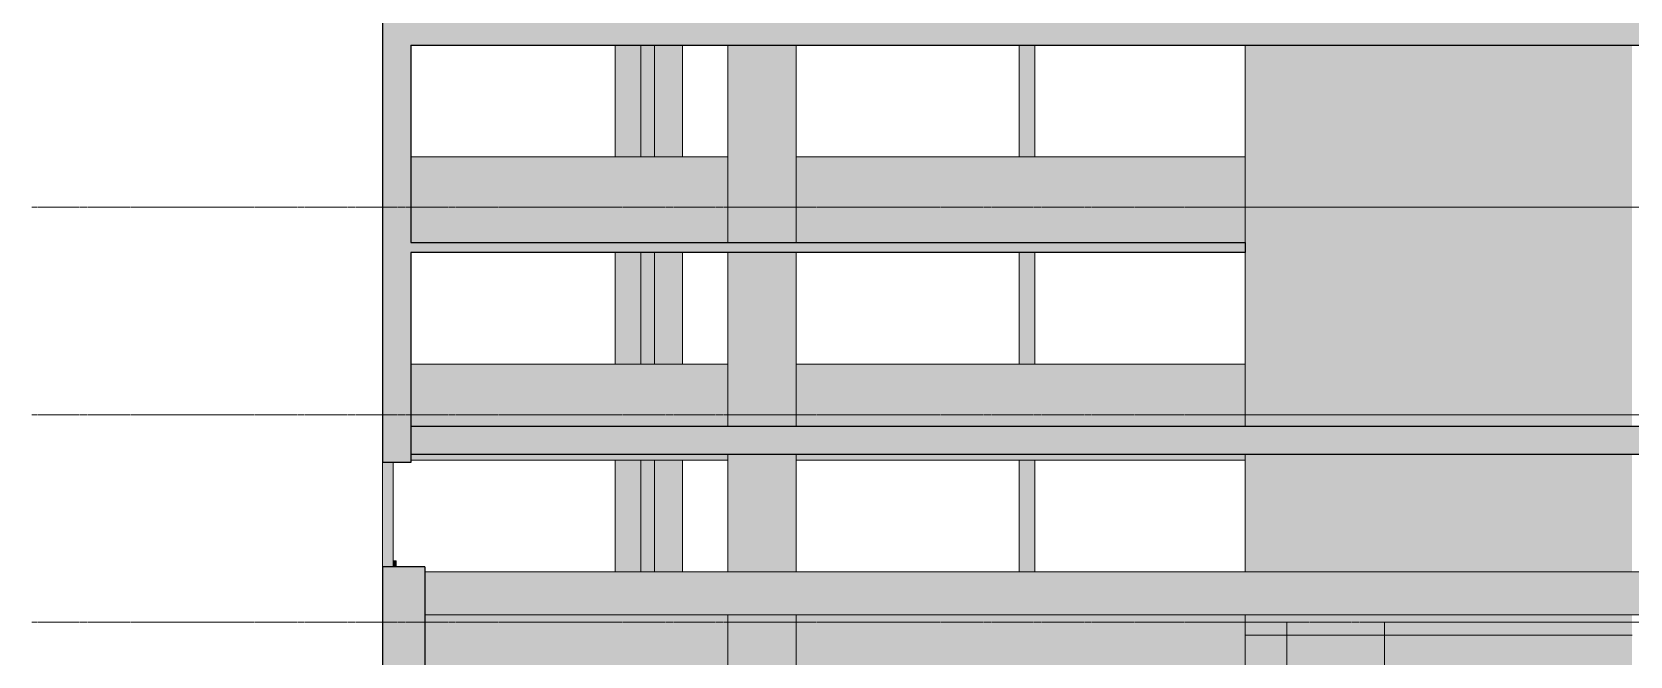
# Model space of a CAD drawing. Extents: x -1981 to 38708, y -3196 to 88064.
# Drawn here: x 31363 to 33581, y 79859 to 80725 of the extents above; entities that cross this region are included whole.
import ezdxf

# ---------------------------------------------------------------- set-up
doc = ezdxf.new("R2010")
doc.units = 0
doc.linetypes.add('Centro', pattern=[3.175, 0.635, -0.47625, 1.5875, -0.47625])
for name, color, linetype, lineweight in [('A-FLOR', 7, 'Continuous', 25), ('A-FLOR-LEVL', 7, 'Continuous', 9), ('S-BEAM', 7, 'Continuous', 25), ('S-COLS', 7, 'Continuous', 25)]:
    doc.layers.add(name, color=color, linetype=linetype, lineweight=lineweight)

msp = doc.modelspace()

# ---------------------------------------------------------------- hatches: boundary and pattern name
at = {"layer": 'A-FLOR', "true_color": 0xc0c0c0}
msp.add_hatch(color=9, dxfattribs=at).paths.add_polyline_path([(32363.9, 80419), (33047, 80419), (33047, 80433), (31889.23, 80433), (31889.23, 80419), (32328.98, 80419)], flags=0)
at = {"layer": 'S-BEAM', "true_color": 0xc0c0c0}
for points in [[(34535.16, 80707), (34558.74, 80707), (34558.74, 80743.5), (34598.24, 80743.46), (34598.24, 80746), (31850.48, 80746), (31850.48, 80743.5), (31889.23, 80743.5), (31889.23, 80707), (34431.76, 80707)], [(32157.12, 80433), (32328.98, 80433), (32328.98, 80552), (31889.23, 80552), (31889.23, 80433), (31950.33, 80433)], [(32423.98, 80433), (33047, 80433), (33047, 80552), (32423.98, 80552), (32423.98, 80503.02)], [(32247.73, 80178), (32328.98, 80178), (32328.98, 80264), (31889.23, 80264), (31889.23, 80178), (32208.81, 80178)], [(33047, 80178), (33047, 80264), (32423.98, 80264), (32423.98, 80178), (33030.91, 80178)], [(33397.83, 80139), (34558.74, 80139), (34558.74, 80178), (31889.23, 80178), (31889.23, 80139), (33294.44, 80139)], [(32260.51, 80131), (32328.98, 80131), (32328.98, 80139), (31889.23, 80139), (31889.23, 80131), (32227.23, 80131)], [(33047, 80131), (33047, 80139), (32423.98, 80139), (32423.98, 80131), (32984.26, 80131)], [(33811.41, 79916), (34017.74, 79916), (34017.74, 79976), (31908.73, 79976), (31908.73, 79916), (33759.71, 79916)]]:
    msp.add_hatch(color=9, dxfattribs=at).paths.add_polyline_path(points, flags=0)
at = {"layer": 'S-BEAM', "true_color": 0xff8040}
for points in [[(32157.12, 79831), (32328.98, 79831), (32328.98, 79916), (31908.73, 79916), (31908.73, 79831), (31950.33, 79831)], [(32777.48, 79831), (33047, 79831), (33047, 79916), (32423.98, 79916), (32423.98, 79831), (32570.69, 79831)], [(33191.05, 79786), (33240.25, 79786), (33240.25, 79888), (33104.73, 79888), (33104.73, 79786)]]:
    msp.add_hatch(color=11, dxfattribs=at).paths.add_polyline_path(points, flags=0)
at = {"layer": 'S-COLS', "true_color": 0xc0c0c0}
h = msp.add_hatch(color=9, dxfattribs=at)
h.paths.add_polyline_path([(32415.6, 80482), (32423.98, 80482), (32423.98, 80707), (32328.98, 80707), (32328.98, 80482), (32363.9, 80482)], flags=0)
h.paths.add_polyline_path([(32363.9, 80746), (32423.98, 80746), (32423.98, 80788), (32328.98, 80788), (32328.98, 80746)], flags=0)
h = msp.add_hatch(color=9, dxfattribs=at)
h.paths.add_polyline_path([(33047, 80482), (33583.99, 80482), (33583.99, 80707), (33047, 80707), (33047, 80503.02)], flags=0)
h.paths.add_polyline_path([(33397.83, 80746), (33583.99, 80746), (33583.99, 80788), (33047, 80788), (33047, 80746), (33305.55, 80746)], flags=0)
for points in [[(31864.73, 80127.5), (31889.23, 80127.5), (31889.23, 80743.5), (31849.73, 80743.5), (31849.73, 80127.5)], [(32172.48, 80552), (32208.23, 80552), (32208.23, 80707), (32172.48, 80707), (32172.48, 80591.26)], [(32227.23, 80552), (32227.23, 80707), (32208.23, 80707), (32208.23, 80552), (32213.7, 80552)], [(32239.29, 80552), (32265.98, 80552), (32265.98, 80707), (32227.23, 80707), (32227.23, 80552), (32236.95, 80552)], [(32733.23, 80552), (32755.23, 80552), (32755.23, 80707), (32733.23, 80707), (32733.23, 80591.26)], [(32172.48, 80264), (32208.23, 80264), (32208.23, 80419), (32172.48, 80419), (32172.48, 80277.96)], [(32216.92, 80264), (32227.23, 80264), (32227.23, 80419), (32208.23, 80419), (32208.23, 80264), (32214.14, 80264)], [(32227.23, 80264), (32265.98, 80264), (32265.98, 80419), (32227.23, 80419), (32227.23, 80269.79)], [(32734.73, 80264), (32755.23, 80264), (32755.23, 80419), (32733.23, 80419), (32733.23, 80264)], [(32172.48, 79976), (32208.23, 79976), (32208.23, 80131), (32172.48, 80131), (32172.48, 80061.8)], [(32208.23, 79976), (32227.23, 79976), (32227.23, 80131), (32208.23, 80131), (32208.23, 79986.86)], [(32227.23, 79976), (32265.98, 79976), (32265.98, 80131), (32227.23, 80131), (32227.23, 80061.8)], [(32733.23, 79976), (32755.23, 79976), (32755.23, 80131), (32733.23, 80131), (32733.23, 80061.8)], [(31864.25, 79983), (31864.73, 79983), (31864.73, 80127.5), (31849.73, 80127.5), (31849.73, 79983)]]:
    msp.add_hatch(color=9, dxfattribs=at).paths.add_polyline_path(points, flags=0)
h = msp.add_hatch(color=9, dxfattribs=at)
h.paths.add_polyline_path([(32328.98, 80194), (32423.98, 80194), (32423.98, 80419), (32328.98, 80419), (32328.98, 80238.29)], flags=0)
h.paths.add_polyline_path([(32363.9, 80433), (32423.98, 80433), (32423.98, 80482), (32328.98, 80482), (32328.98, 80433)], flags=0)
h = msp.add_hatch(color=9, dxfattribs=at)
h.paths.add_polyline_path([(33571.79, 80178), (33583.99, 80178), (33583.99, 80194), (33566.92, 80178.8)], flags=0)
h.paths.add_polyline_path([(33047, 80178), (33427.78, 80178), (33583.99, 80194), (33583.99, 80482), (33047, 80482), (33047, 80194)], flags=0)
h = msp.add_hatch(color=9, dxfattribs=at)
h.paths.add_polyline_path([(32328.98, 79906), (32423.98, 79906), (32423.98, 79916), (32328.98, 79916)], flags=0)
h.paths.add_polyline_path([(32363.9, 79976), (32423.98, 79976), (32423.98, 80139), (32328.98, 80139), (32328.98, 79976)], flags=0)
h.paths.add_polyline_path([(32423.98, 80178), (32423.98, 80194), (32328.98, 80194), (32328.98, 80178), (32386.73, 80178)], flags=0)
h = msp.add_hatch(color=9, dxfattribs=at)
h.paths.add_polyline_path([(33191.05, 79888), (33240.25, 79888), (33260.47, 79906), (33583.99, 79906), (33583.99, 79916), (33047, 79916), (33047, 79906), (33100.59, 79906), (33104.73, 79888), (33139.35, 79888)], flags=0)
h.paths.add_polyline_path([(33339.11, 79976), (33583.99, 79976), (33583.99, 80139), (33047, 80139), (33047, 79976), (33294.44, 79976)], flags=0)
h.paths.add_polyline_path([(33571.79, 80178), (33566.92, 80178.8), (33583.99, 80194), (33427.78, 80178), (33566.02, 80178)], flags=0)
h = msp.add_hatch(color=9, dxfattribs=at)
h.paths.add_polyline_path([(31849.73, 79976), (31849.73, 79976), (31849.73, 79991)], flags=0)
h.paths.add_polyline_path([(31868.73, 79983), (31868.73, 79991), (31864.73, 79991), (31864.73, 79983)], flags=0)
at = {"layer": 'S-COLS', "true_color": 0xff8040}
for points in [[(31849.73, 79510), (31908.73, 79510), (31908.73, 79983), (31849.73, 79983), (31849.73, 79532.33)], [(32329.43, 79510), (32423.98, 79510), (32423.98, 79906), (32328.98, 79906), (32329.33, 79510)], [(33047, 79510), (33104.73, 79510), (33104.73, 79888), (33100.59, 79906), (33047, 79906), (33047, 79532.33)], [(33529.33, 79510), (33583.99, 79510), (33583.99, 79906), (33260.47, 79906), (33240.25, 79888), (33240.25, 79510), (33529.05, 79510)]]:
    msp.add_hatch(color=11, dxfattribs=at).paths.add_polyline_path(points, flags=0)

# ---------------------------------------------------------------- linework, layer by layer
at = {"layer": 'A-FLOR', "color": 190, "true_color": 0x8000ff}
for p, q in [((31889.23, 80433), (33047, 80433)), ((33047, 80419), (31889.23, 80419)), ((33047, 80433), (33047, 80419))]:
    msp.add_line(p, q, dxfattribs=at)
at = {"layer": 'A-FLOR-LEVL', "linetype": 'Centro'}
for p, q in [((31363.29, 80482), (36911.86, 80482)), ((31363.29, 80194), (36911.86, 80194)), ((31363.29, 79906), (36911.86, 79906))]:
    msp.add_line(p, q, dxfattribs=at)
at = {"layer": 'S-BEAM', "color": 190, "true_color": 0x8000ff}
for p, q in [((31889.23, 80707), (34558.74, 80707)), ((31889.23, 80178), (31889.23, 80139)), ((31889.23, 80178), (34558.74, 80178)), ((31889.23, 80139), (34558.74, 80139))]:
    msp.add_line(p, q, dxfattribs=at)
at = {"layer": 'S-BEAM', "lineweight": 9}
for p, q in [((31889.23, 80552), (32328.98, 80552)), ((32328.98, 80552), (32328.98, 80433)), ((32423.98, 80552), (32423.98, 80433)), ((32423.98, 80552), (33047, 80552)), ((33047, 80482), (33047, 80552)), ((33047, 80433), (33047, 80482)), ((31889.23, 80264), (32328.98, 80264)), ((32328.98, 80264), (32328.98, 80178)), ((32423.98, 80264), (32423.98, 80178)), ((32423.98, 80264), (33047, 80264)), ((33047, 80194), (33047, 80264)), ((33047, 80178), (33047, 80194)), ((31889.23, 80131), (32328.98, 80131)), ((32423.98, 80131), (33047, 80131)), ((31849.73, 79831), (31849.73, 79976)), ((31908.73, 79976), (34017.74, 79976)), ((31908.73, 79916), (34017.74, 79916)), ((32328.98, 79916), (32328.98, 79831)), ((32423.98, 79916), (32423.98, 79831)), ((33047, 79831), (33047, 79916)), ((33104.73, 79786), (33104.73, 79888)), ((33240.25, 79888), (33104.73, 79888)), ((33240.25, 79786), (33240.25, 79888))]:
    msp.add_line(p, q, dxfattribs=at)
at = {"layer": 'S-COLS', "color": 190, "true_color": 0x8000ff}
for p, q in [((31849.73, 80743.5), (31849.73, 80127.5)), ((31889.23, 80707), (31889.23, 80433)), ((31889.23, 80419), (31889.23, 80127.5)), ((31889.23, 80127.5), (31849.73, 80127.5))]:
    msp.add_line(p, q, dxfattribs=at)
at = {"layer": 'S-COLS', "lineweight": 9}
for p, q in [((32172.48, 80552), (32172.48, 80707)), ((32208.23, 80707), (32208.23, 80552)), ((32227.23, 80707), (32227.23, 80552)), ((32265.98, 80707), (32265.98, 80552)), ((32328.98, 80707), (32328.98, 80482)), ((32423.98, 80482), (32423.98, 80707)), ((32733.23, 80707), (32733.23, 80552)), ((32755.23, 80707), (32755.23, 80552)), ((33047, 80707), (33047, 80552)), ((33047, 80552), (33047, 80482)), ((32328.98, 80482), (32328.98, 80433)), ((32423.98, 80482), (32328.98, 80482)), ((32423.98, 80482), (32328.98, 80482)), ((32423.98, 80433), (32423.98, 80482)), ((33583.99, 80482), (33047, 80482)), ((33047, 80482), (33047, 80433)), ((33583.99, 80482), (33047, 80482)), ((32172.48, 80264), (32172.48, 80419)), ((32208.23, 80419), (32208.23, 80264)), ((32227.23, 80419), (32227.23, 80264)), ((32265.98, 80419), (32265.98, 80264)), ((32328.98, 80419), (32328.98, 80194)), ((32423.98, 80194), (32423.98, 80419)), ((32733.23, 80419), (32733.23, 80264)), ((32755.23, 80419), (32755.23, 80264)), ((33047, 80419), (33047, 80264)), ((33047, 80264), (33047, 80178)), ((32328.98, 80194), (32328.98, 80178)), ((32423.98, 80194), (32328.98, 80194)), ((32423.98, 80194), (32328.98, 80194)), ((32423.98, 80178), (32423.98, 80194)), ((33047, 80194), (33047, 80178)), ((33583.99, 80194), (33047, 80194)), ((32172.48, 79976), (32172.48, 80131)), ((32208.23, 80131), (32208.23, 79976)), ((32227.23, 80131), (32227.23, 79976)), ((32265.98, 80131), (32265.98, 79976)), ((32328.98, 80139), (32328.98, 79976)), ((32423.98, 79976), (32423.98, 80139)), ((32733.23, 80131), (32733.23, 79976)), ((32755.23, 80131), (32755.23, 79976)), ((33047, 80139), (33047, 79976)), ((31849.73, 80127.5), (31849.73, 79983)), ((31864.73, 80127.5), (31864.73, 79983)), ((31849.73, 79991), (31849.73, 79976)), ((31868.73, 79991), (31864.73, 79991)), ((31868.73, 79991), (31868.73, 79983)), ((32328.98, 79916), (32328.98, 79906)), ((32423.98, 79906), (32423.98, 79916)), ((33047, 79916), (33047, 79888)), ((32328.98, 79906), (32328.98, 79510)), ((32423.98, 79906), (32328.98, 79906)), ((32423.98, 79906), (32328.98, 79906)), ((32423.98, 79510), (32423.98, 79906)), ((33047, 79906), (33047, 79510)), ((33104.73, 79906), (33047, 79906)), ((33104.73, 79888), (33047, 79888)), ((33104.73, 79510), (33104.73, 79906)), ((33240.25, 79888), (33104.73, 79888)), ((33240.25, 79906), (33240.25, 79510)), ((33583.99, 79906), (33240.25, 79906)), ((33583.99, 79888), (33240.25, 79888))]:
    msp.add_line(p, q, dxfattribs=at)
at = {"layer": 'S-COLS', "color": 66, "true_color": 0x578d05}
for p, q in [((31849.73, 79983), (31849.73, 79510)), ((31908.73, 79983), (31849.73, 79983)), ((31908.73, 79983), (31908.73, 79510))]:
    msp.add_line(p, q, dxfattribs=at)

doc.saveas('drawing.dxf')
